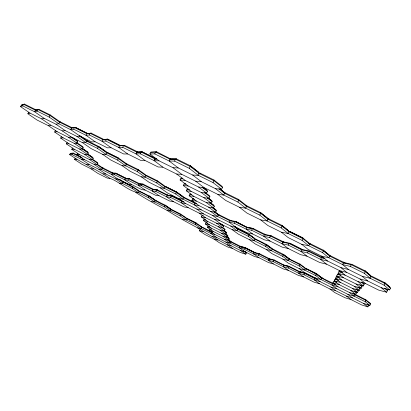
<?xml version="1.0" encoding="UTF-8"?>
<svg xmlns="http://www.w3.org/2000/svg" width="411" height="411" viewBox="0 0 411 411"><rect width="100%" height="100%" fill="white"/><g stroke="black" fill="none" stroke-linecap="round" stroke-linejoin="round"><path stroke-width="0.62" d="M365.744 299.732L370.157 303.164L370.532 304.027L369.869 305.378L363.427 303.4L352.54 297.934L346.427 296.084L335.746 290.716L329.941 288.99L319.46 283.718L313.942 282.105L303.657 276.932L298.422 275.427L288.317 270.34L283.343 268.938L273.423 263.939L268.702 262.634L258.951 257.723L254.466 256.51L244.884 251.681L239.577 247.961L240.199 246.22L231.136 241.658L230.571 241.915L229.949 243.112L225.839 242.079L216.381 237.306L210.822 233.474L201.323 228.686L195.574 224.73L186.034 219.926L180.09 215.857L170.503 211.028L164.354 206.836L154.731 201.996L148.371 197.676L138.707 192.816L132.131 188.372L122.427 183.491L115.635 178.913L105.884 174.017L98.861 169.301L89.074 164.385L81.82 159.535L71.987 154.598L69.618 154.618L70.302 153.385L73.379 153.139L81.003 156.961M171.223 159.247L156.627 151.793L150.811 152.173L149.856 153.935L159.052 160.829L173.036 167.729L181.79 174.346L195.687 181.21L204.026 187.565L217.835 194.393L225.767 200.491L239.49 207.283L247.037 213.134L260.672 219.885L267.844 225.5L281.396 232.22L288.209 237.609L301.674 244.288L308.142 249.456L321.525 256.104L327.659 261.062L340.96 267.669L348.528 269.513L362.148 276.279L370.224 278.304L371.056 276.613L371.719 276.223L384.855 282.732L389.982 287.186L390.45 288.255L389.628 289.93L381.321 287.731L367.788 281.006L359.99 278.997L346.776 272.421L339.45 270.587L326.54 264.155L319.666 262.48L307.043 256.192L300.59 254.666L288.245 248.511L282.187 247.129L270.109 241.103L264.422 239.854L252.601 233.951L247.263 232.826L235.683 227.042L229.133 222.233L229.898 220.152L218.94 214.686L218.251 214.979L217.496 216.422L212.703 215.559L201.303 209.862L194.393 204.889L182.931 199.165L175.738 194.013L164.22 188.264L156.73 182.936L145.15 177.162L137.356 171.644L125.715 165.844L117.608 160.136L105.91 154.31L97.474 148.397L85.714 142.55L76.939 136.431L65.118 130.554L55.994 124.225L44.116 118.327L34.627 111.771L22.687 105.848L20.55 106.624L30.044 113.123L41.67 118.902L50.81 125.185L62.385 130.945L71.18 137.022L82.693 142.751L91.165 148.628L102.622 154.336L110.77 160.018L122.17 165.705L130.015 171.197L141.358 176.858L148.9 182.171L160.187 187.806L167.441 192.939L178.667 198.554L185.644 203.517L196.818 209.101L203.522 213.9L214.64 219.464L221.082 224.103L232.143 229.641L238.329 234.121L249.333 239.634L255.277 243.97L266.225 249.456L271.928 253.644L282.825 259.105L288.296 263.148L299.136 268.589L304.381 272.498L315.165 277.913L320.2 281.684L330.927 287.073L336.892 288.82L347.829 294.312L354.118 296.182L365.276 301.782L369.869 305.378M150.811 152.173L155.697 152.096L170.133 159.196L171.356 158.887L176.422 158.934L190.375 165.782L189.332 168.376L198.323 175.353L213.047 182.602L221.58 189.281L222.531 187.478L222.063 186.347L213.956 180.013M182.232 200.902L181.451 202.859L188.217 207.653L199.119 213.109L205.634 217.743L216.479 223.178L222.741 227.658L223.44 226.317L223.096 225.475L220.64 223.707M164.446 186.419L165.72 186.558L176.566 191.963L175.738 194.013M188.217 207.653L184.097 206.954L173.406 201.601L166.578 196.818L167.364 194.896L157.249 189.836L153.786 189.414L152.892 189.635L142.355 184.364L138.928 183.989L128.592 178.811L125.396 178.518L115.25 173.432L112.275 173.211L102.308 168.212L89.701 159.668L79.457 154.536L71.745 149.337L72.47 148.027M389.628 289.93L384.177 285.229L370.224 278.304L364.439 273.392L350.388 266.426L342.558 264.576L328.851 257.774L322.543 252.621L308.743 245.778L302.08 240.399L288.193 233.52L281.165 227.905L267.191 220.99L259.778 215.128L245.711 208.172L237.902 202.058L223.743 195.066L215.518 188.69L201.267 181.657L192.615 175.009L178.271 167.94L169.168 160.999L170.216 158.471M159.057 195.739L152.178 190.966L152.964 189.081L143.043 184.118L138.928 183.989L138.224 185.294L145.145 190.057L155.44 195.22L159.057 195.739L169.543 200.994L173.406 201.601M69.618 154.618C82.616 163.311 96.955 169.681 109.958 178.359C120.089 182.027 127.949 190.956 138.707 192.816L139.36 191.598L139.997 191.367L149.101 195.944L148.371 197.676M203.034 187.339L207.067 190.406L207.488 191.454L206.615 193.108L198.57 187.031L185.094 180.362L176.658 174.038L163.105 167.334L154.022 160.573L155.039 158.178L142.196 151.844L136.904 152.198L123.588 145.622L119.575 145.802L106.572 139.375L102.92 139.648L90.215 133.364L86.891 133.729L74.473 127.58L73.605 129.146L70.605 129.578L71.463 128.032L75.357 127.333L87.05 133.123L86.022 135.306L95.1 141.733L107.451 147.862L111.073 147.724L123.706 153.986L127.667 153.95L140.598 160.357L144.924 160.429L158.158 166.979L162.874 167.164M138.928 183.989L139.016 183.45L129.28 178.574L125.396 178.518L124.703 179.802L131.664 184.544L141.769 189.62L145.145 190.057M122.632 181.919L123.742 182.042L132.881 186.63L132.131 188.372M144.924 160.429L135.995 153.873L137.017 151.536L124.482 145.345L119.575 145.802L118.681 147.441L127.667 153.95M125.396 178.518L125.494 177.989L115.938 173.201L112.275 173.211L111.587 174.475C120.058 181.523 130.559 185.109 139.36 191.598C148.448 195.353 155.913 201.868 165.001 205.628C171.613 211.028 180.049 213.34 186.661 218.734C195.446 222.366 202.664 228.644 211.449 232.282L212.579 232.544M119.575 145.802L119.704 145.155L107.466 139.108L102.92 139.648L102.036 141.256L111.073 147.724M112.275 173.211L112.383 172.692L102.997 167.986L101.949 167.929M102.92 139.648L103.063 139.026L91.103 133.107L86.891 133.729M86.212 140.906L87.358 140.819L98.429 146.321L97.474 148.397M70.846 129.748L58.706 123.721L49.233 117.12L37.031 111.068L34.627 111.771L35.69 109.68L24.449 104.106L21.398 105.124L20.55 106.624M341.659 272.01L339.83 271.548L338.798 271.799L338.032 273.336L345.122 275.165L357.955 281.561L365.497 283.549L378.629 290.089L386.648 292.257L387.445 290.634L386.992 289.596L386.078 288.82M365.276 301.782L365.949 300.415L365.836 299.758L355.335 294.492L354.118 296.182L349.309 292.452L338.094 286.827L331.965 285.064L320.97 279.547L315.823 275.658L304.772 270.114L299.398 266.081L288.286 260.512L282.676 256.341L271.507 250.746L265.655 246.42L254.43 240.8L248.326 236.32L237.039 230.674L230.679 226.035L219.335 220.363L212.703 215.559M329.941 288.99L334.657 292.529L345.081 297.775L351.04 299.598L361.665 304.941L367.927 306.894L368.575 305.573L368.215 304.736M384.177 285.229L385.015 283.533L384.855 282.732M349.309 292.452L355.777 294.343L356.465 292.951L356.08 292.062M336.465 281.838L334.677 281.345L333.747 281.571L333.059 282.958L339.352 284.731L350.86 290.495L357.519 292.411L358.222 290.978L357.832 290.068M337.092 279.418L335.869 279.084L334.914 279.316L334.205 280.739L340.683 282.527L352.494 288.44L359.353 290.372L360.077 288.902L359.676 287.972L358.711 287.191M338.263 277.009L337.118 276.706L336.141 276.942L335.412 278.401L342.08 280.204L354.215 286.267L361.29 288.224L362.034 286.714L361.618 285.758L360.632 284.951M340.21 274.656L338.438 274.194L337.431 274.44L336.686 275.94L343.56 277.754L356.034 283.98L363.334 285.953L364.1 284.402L363.673 283.42L362.754 282.66M364.439 273.392L365.287 271.681L365.148 270.88L351.924 264.335L351.235 264.72L350.388 266.426M320.991 277.548L332.561 283.076L332.643 283.713L331.965 285.064L336.892 288.82M321.525 256.104L328.851 257.774L329.689 256.104L330.382 255.734L343.283 262.131L343.396 262.901L342.558 264.576L348.528 269.513M193.607 198.724L192.615 198.97L191.839 200.44L198.96 205.603L210.663 211.444L217.496 216.422L229.133 222.233L234.255 223.214L246.143 229.143L251.609 230.242L263.754 236.299L269.59 237.532L282.008 243.718L288.234 245.084L300.929 251.409L307.577 252.924L308.378 251.332L309.062 250.982L321.289 257.06L321.371 257.789L320.57 259.387L326.54 264.155M315.823 275.658L316.444 273.659L306.036 268.445L305.455 268.758L304.772 270.114L299.136 268.589M227.576 239.819L230.571 241.915L240.199 246.759L244.54 247.864L254.332 252.791L258.915 253.988L268.881 259.002L273.716 260.291L283.862 265.393L288.959 266.78L299.295 271.974L300.148 271.763L305.219 273.171L315.134 278.149L314.543 280.061L319.46 283.718M322.209 277.887L321.643 278.201L320.97 279.547L315.165 277.913M211.46 229.626L209.728 229.24L209.091 230.458L214.783 234.409L224.452 239.274L229.949 243.112L239.577 247.961L243.913 249.076L253.705 254.008L258.283 255.221L268.249 260.235L273.074 261.54L283.225 266.647L288.311 268.054L298.648 273.253L304.012 274.764L304.664 273.469L305.219 273.171M322.543 252.621L323.39 250.931L323.303 250.16L310.315 243.728L309.596 244.093L308.743 245.778L301.674 244.288M288.234 245.084L289.025 243.528L289.709 243.189L301.664 249.133L301.725 249.842L300.929 251.409L307.043 256.192M299.398 266.081L300.04 264.078L288.43 258.55M288.317 270.34L283.225 266.647L283.862 265.393L284.705 265.182L289.514 266.492L299.244 271.378L298.648 273.253L303.657 276.932M282.676 256.341L283.343 254.327L272.827 249.066L272.21 249.369L271.507 250.746L266.225 249.456M289.575 258.843L288.979 259.146L288.286 260.512L282.825 259.105M302.08 240.399L302.948 238.693L302.881 237.928L289.806 231.465L289.061 231.819L288.193 233.52L281.396 232.22M288.311 268.054L288.959 266.78L289.514 266.492M258.283 255.221L258.915 253.988L259.475 253.71L268.861 258.432L268.249 260.235L273.423 263.939M213.864 211.768L218.251 214.979L229.888 220.784L235.02 221.74L246.908 227.668L252.38 228.747L264.53 234.799L270.371 236.001L271.06 235.678L282.747 241.493L282.789 242.182L282.008 243.718L288.245 248.511M273.074 261.54L273.716 260.291L274.271 260.009L284.787 265.511M269.59 237.532L270.371 236.001L282.789 242.182L289.025 243.528L301.725 249.842L308.378 251.332L321.371 257.789L324.921 258.617M265.655 246.42L266.343 244.401L255.776 239.115L255.144 239.413L254.43 240.8L249.333 239.634M281.165 227.905L282.049 226.184L282.003 225.423L268.845 218.924L267.612 218.724M135.604 192.369C145.787 198.898 156.375 204.719 167.066 210.375C176.925 216.72 187.21 222.336 197.578 227.828C207.129 234.003 217.121 239.428 227.17 244.761C232.842 248.789 238.981 252.58 245.814 254.168L246.415 253.006L246.117 252.267L244.54 251.188M268.845 218.924L268.075 219.274L267.191 220.99L260.672 219.885M240.199 246.759L241 246.559L245.1 247.597L254.322 252.236L253.705 254.008L258.951 257.723M252.601 233.951L246.143 229.143L246.908 227.668L247.9 227.422L253.068 228.434L264.504 234.126L263.754 236.299L270.109 241.103M248.326 236.32L249.04 234.291L238.416 228.984L237.764 229.276L237.039 230.674L232.143 229.641M251.609 230.242L252.38 228.747L253.068 228.434M259.778 215.128L260.677 213.391L260.656 212.636L247.412 206.101L246.61 206.44L245.711 208.172L239.49 207.283M243.913 249.076L244.54 247.864L245.1 247.597M234.255 223.214L235.02 221.74L235.709 221.442L247.91 227.776M209.687 226.44L207.93 226.06L207.278 227.304L213.119 231.372L223.003 236.346L227.268 237.353L227.915 236.104L227.596 235.313L225.618 233.91M224.452 239.274L228.639 240.296L229.271 239.074L228.963 238.298L227.031 236.942M237.902 202.058L238.817 199.561L225.49 192.985L224.247 192.851M204.95 219.027L204.077 219.243L203.394 220.543L209.553 224.879L219.895 230.073L224.319 231.044L225.002 229.739L224.668 228.912L222.464 227.365M207.838 223.101L206.05 222.731L205.382 224L211.377 228.203L221.483 233.284L225.829 234.275L226.492 232.996L226.168 232.184L224.021 230.689M225.49 192.985L224.658 193.319L223.743 195.066L217.835 194.393M210.663 211.444L215.554 212.266L216.33 210.786L215.955 209.851L212.389 207.216M185.197 183.666L184.118 183.938L183.27 185.536L191.125 191.341L203.83 197.65L209.05 198.328L209.898 196.715L209.487 195.703L205.104 192.389M195.574 224.73L196.237 223.009L187.252 218.488L186.661 218.734L186.034 219.926L182.438 219.166M224.319 231.044L218.226 226.708L207.637 221.401L201.308 216.916L202.007 215.585L202.906 215.364M188.161 188.973L187.113 189.235L186.291 190.786L193.884 196.366L206.24 202.51L211.341 203.24L212.163 201.678L211.768 200.691L208.233 198.04M232.415 248.383L228.444 247.335L219.371 242.752L214.074 239.125L204.961 234.527L199.489 230.797L200.095 229.646M214.783 234.409L210.822 233.474L211.47 231.753L202.52 227.252L201.945 227.499L201.323 228.686L197.578 227.828M190.961 193.982L189.944 194.239L189.142 195.749L196.494 201.107L208.511 207.098L213.509 207.879L214.306 206.358L213.92 205.397L210.499 202.854M213.047 182.602L214.044 180.018L200.188 173.206L198.981 173.139M198.96 205.603L194.393 204.889L195.194 202.839L184.4 197.46L183.691 197.737L182.931 199.165L178.667 198.554M200.188 173.206L199.289 173.534L198.323 175.353L192.615 175.009M180.09 215.857L180.773 214.126L171.747 209.589L171.14 209.831L170.503 211.028L167.066 210.375M164.354 206.836L165.058 205.104L155.995 200.553L155.373 200.784L154.731 201.996L151.459 201.441M77.607 153.277L76.903 154.557L84.378 159.576L94.391 164.6L101.62 169.471L111.587 174.475L114.551 174.711L124.703 179.802L127.888 180.11L138.224 185.294L141.641 185.685L152.178 190.966L155.836 191.439L166.578 196.818L170.498 197.378L171.228 196.011L171.916 195.749L181.657 200.614M209.05 198.328L201.282 192.502L188.202 186.019L180.064 179.961L180.943 178.312L182.052 178.035M149.856 153.935L154.731 153.894L169.168 160.999L174.511 161.091L175.492 159.252L176.422 158.934M165.72 186.558L164.986 186.825L164.22 188.264L160.187 187.806M156.73 182.936L157.588 180.876L146.686 175.446L145.489 175.358M155.836 191.439L156.56 190.093L157.249 189.836M154.731 153.894L155.697 152.096L156.627 151.793M146.686 175.446L145.931 175.713L145.15 177.162L141.358 176.858M156.339 158.744L155.178 159.042L154.259 160.752L159.052 160.829M141.641 185.685L142.355 184.364L143.043 184.118M123.742 182.042L123.089 182.268L122.427 183.491L119.498 183.157M73.605 129.146L86.022 135.306L89.331 134.962L102.036 141.256L105.678 141.009L118.681 147.441L122.678 147.292L135.995 153.873L140.377 153.837L141.297 152.132L142.196 151.844M127.888 180.11L128.592 178.811L129.28 178.574M137.356 171.644L138.245 169.579L127.287 164.128L126.167 164.092M114.551 174.711L115.25 173.432L115.938 173.201M127.287 164.128L126.511 164.385L125.715 165.844L122.17 165.705M122.678 147.292L123.588 145.622L124.482 145.345M117.608 160.136L118.527 158.065L107.512 152.584L106.269 152.604M105.678 141.009L106.572 139.375L107.466 139.108M92.475 159.18L97.551 162.607L97.859 163.419L97.15 164.708L94.391 164.6M107.512 152.584L106.711 152.835L105.91 154.31L102.622 154.336M102.997 167.986L102.308 168.212L101.62 169.471L98.861 169.301M82.493 148.51L87.969 152.265L88.288 153.113L87.543 154.464L84.774 154.49L74.293 149.244L66.33 143.86L67.075 142.514M89.701 159.668L92.465 159.715L93.189 158.394L92.881 157.562L87.713 154.038M55.434 130.626L54.648 132.034L63.16 137.839L74.16 143.331L76.924 143.141L77.71 141.723L77.376 140.834L72.382 137.382M71.987 154.598L72.675 153.349L73.379 153.139M109.958 178.359L107.22 178.091L97.844 173.37L91.001 168.823L81.578 164.087L74.519 159.411L75.182 158.204M89.331 134.962L90.215 133.364L91.103 133.107M87.358 140.819L86.531 141.065L85.714 142.55L82.693 142.751M61.403 136.724L60.638 138.096L68.868 143.686L79.606 149.049L82.37 148.952L83.135 147.564L82.811 146.696L77.078 142.781M22.687 105.848L23.545 104.327L35.485 110.246L37.899 109.516L50.106 115.563L59.564 122.185L71.704 128.201L71.874 127.61L60.443 121.949L59.564 122.185L58.706 123.721L55.994 124.225M49.233 117.12L50.296 114.977L38.809 109.285L37.899 109.516L37.031 111.068M76.924 143.141L68.431 137.3L57.15 131.684L48.334 125.648L37 120.002L27.856 113.765L28.672 112.306M24.449 104.106L21.398 105.124M22.579 104.944L24.588 104.204M38.809 109.285L35.485 110.246M37.257 109.896L38.947 109.383M27.856 113.765L30.044 113.123M74.473 127.58L75.357 127.333M152.892 189.635L156.56 190.093L167.298 195.466L168.207 195.235L172.019 195.816M229.888 220.784L230.864 220.543L235.806 221.508L247.818 227.751M264.53 234.799L265.542 234.547L271.152 235.75M282.789 242.182L283.821 241.93L289.801 243.261L302.619 249.888M254.332 252.791L255.149 252.59L259.552 253.767M301.725 249.842L302.779 249.585L309.149 251.054M268.881 259.002L269.714 258.796L274.348 260.06M321.371 257.789L322.445 257.527L324.274 257.949M218.863 188.803L224.658 193.319L238.817 200.306L246.61 206.44L260.677 213.391L268.075 219.274L282.049 226.184L289.061 231.819L302.948 238.693L309.596 244.093L323.39 250.931L329.689 256.104L343.396 262.901L344.526 262.624L352.011 264.407M299.295 271.974L304.664 273.469L315.196 278.761L316.064 278.545M234.342 226.769C240.707 231.917 249.128 233.695 255.144 239.413C265.285 243.41 273.243 250.951 283.379 254.959C289.853 260.995 298.982 262.732 305.455 268.758C315.216 272.621 322.887 279.845 332.643 283.713L333.547 283.492M41.67 118.902L44.116 118.327M59.41 122.149L60.443 121.949M59.559 122.237L60.581 122.041M48.334 125.648L50.81 125.185M71.463 128.032L75.49 127.431L88.052 133.837M54.648 132.034L57.15 131.684M62.385 130.945L65.118 130.554M89.999 133.339L91.237 133.205M60.638 138.096L63.16 137.839M68.431 137.3L71.18 137.022M76.939 136.431L79.95 136.123L70.605 129.578M104.189 139.463L107.6 139.206L120.629 145.874M86.351 140.994L87.481 140.906M95.1 141.733L91.792 141.959L79.713 135.959M66.33 143.86L68.868 143.686M120.875 145.612L124.615 145.443M71.745 149.337L74.293 149.244M138.23 152.008L142.324 151.942L155.995 158.944L155.039 158.178M71.273 153.241L73.482 153.211M106.408 152.692L107.636 152.671L118.481 158.06L126.156 163.465L126.511 164.385L138.147 170.18L145.931 175.713L157.511 181.482L164.986 186.825L176.509 192.569L183.691 197.737L195.153 203.455L196.869 203.712M136.904 152.198L141.297 152.132L154.942 158.862M70.302 153.385L72.675 153.349L82.508 158.281L81.82 159.535L84.378 159.576M76.903 154.557L79.457 154.536M171.567 158.99L176.555 159.036M155.178 159.042L156.981 159.057M170.133 159.196L175.492 159.252L190.314 166.532L199.289 173.534L214.013 180.773L222.531 187.478M74.519 159.411L76.893 159.453M125.745 164.153L126.85 164.189M86.51 164.282L89.074 164.385M173.036 167.729L178.271 167.94M102.067 168.001L103.099 168.053M198.534 173.206L200.311 173.303M91.001 168.823L93.554 168.978M176.658 174.038L181.79 174.346M113.272 173.067L116.041 173.267L126.439 178.662M145.617 175.44L146.799 175.528M180.943 178.312L182.833 178.456M103.135 173.796L105.884 174.017M180.064 179.961L185.094 180.362M195.687 181.21L201.267 181.657M126.408 178.369L128.787 178.59M184.118 183.938L185.972 184.107M115.635 178.913L118.579 179.201L128.504 184.185L131.664 184.544M183.27 185.536L188.202 186.019M198.57 187.031L204.026 187.565M215.518 188.69L221.58 189.281M122.745 181.986L123.839 182.104M139.961 183.845L143.146 184.185M164.575 186.496L165.828 186.63L176.504 191.952L183.332 196.833L183.691 197.737M187.113 189.235L189.538 189.497M186.291 190.786L191.125 191.341M201.282 192.502L206.615 193.108M153.935 189.486L157.351 189.908M189.944 194.239L191.726 194.46M189.142 195.749L193.884 196.366M182.037 196.597L183.167 196.751L176.504 191.952M138.82 191.207L140.089 191.434M183.249 197.301L184.4 197.46M245.783 205.947L247.52 206.188M167.298 195.466L171.228 196.011L182.181 201.488L183.979 201.76M192.615 198.97L194.367 199.212M191.839 200.44L196.494 201.107M185.644 203.517L181.451 202.859L170.498 197.378M154.865 200.414L156.088 200.614M267.129 218.709L268.948 219.006M196.818 209.101L201.303 209.862M217.362 214.465L219.037 214.758M199.119 213.109L203.522 213.9M169.764 208.87L170.842 209.071L171.14 209.831M170.123 209.286L171.834 209.651M288.64 231.244L289.909 231.542L302.779 237.907L309.144 243.029L309.596 244.093M202.007 215.585L203.245 215.816M201.308 216.916L205.634 217.743M214.64 219.464L219.335 220.363M248.074 227.509L253.166 228.506M204.077 219.243L205.295 219.484M203.394 220.543L207.637 221.401M216.479 223.178L221.082 224.103M230.679 226.035L235.683 227.042M221.878 225.223L223.096 225.475M236.248 228.156L237.404 228.393L237.764 229.276M186.121 218.256L196.186 222.998L201.647 226.749L201.945 227.499M236.679 228.624L238.508 229.05M308.615 243.44L310.408 243.805M205.382 224L209.553 224.879M218.226 226.708L222.741 227.658M207.278 227.304L211.377 228.203M224.997 231.927L226.168 232.184M201.339 226.985L202.602 227.309M254.573 238.848L255.863 239.176M329.226 255.478L330.47 255.806M209.091 230.458L213.119 231.372M226.446 235.051L227.596 235.313M343.396 262.901L351.235 264.72L365.287 271.681L371.056 276.613L385.015 283.533L390.45 288.255M199.489 230.797L203.183 231.665M327.659 261.062L320.57 259.387L307.577 252.924M227.709 237.964L228.819 238.231L227.252 237.126M271.579 248.768L272.909 249.128M212.487 236.361L216.381 237.306M229.04 240.82L230.129 241.087M229.158 240.887L230.268 241.154L230.571 241.915M230.026 241.38L231.213 241.709M370.542 275.93L371.801 276.29M214.074 239.125L217.907 240.086M288.527 258.617L289.657 258.899M340.015 271.635L341.212 271.938M338.798 271.799L342.938 272.853M227.17 244.761L231.208 245.804L240.63 250.556L245.814 254.168M337.431 274.44L340.873 275.339M240.63 250.556L244.884 251.681M304.947 268.193L316.357 273.639L321.125 277.266M336.141 276.942L339.784 277.918M284.854 265.259L289.585 266.544M334.914 279.316L338.453 280.281M300.297 271.841L305.291 273.228M321.083 277.61L322.281 277.939M333.747 281.571L336.614 282.372M315.196 278.761L318.027 279.562M332.643 283.713L335.71 284.587M320.2 281.684L314.543 280.061L304.012 274.764M354.148 294.142L355.402 294.548M174.511 161.091L189.332 168.376M140.377 153.837L154.022 160.573M79.313 136.01L86.531 141.065L98.291 146.907L106.711 152.835L118.414 158.656L126.511 164.385M352.869 293.326L354.791 294.821L365.949 300.415L370.532 304.027M97.227 164.205L102.01 167.421L102.308 168.212M120.033 179.648L122.797 181.498L123.089 182.268M112.337 172.687L113.395 173.38M132.835 186.625L139.067 190.832L139.36 191.598M84.774 154.49L92.465 159.715M92.398 159.709L97.859 163.419M79.606 149.049L93.189 158.394M74.16 143.331L82.37 148.952M81.414 148.407L88.288 153.113M149.101 195.944L155.081 200.023L155.373 200.784M87.641 154.017L92.727 157.49M149.049 195.934L154.942 199.957M76.472 142.987L83.135 147.564M125.494 177.989L126.501 178.677M170.842 209.071L165.058 205.104L170.704 209.004M82.56 148.587L87.815 152.188M180.722 214.121L186.363 217.979L186.661 218.734M70.723 136.899L77.71 141.723M35.654 109.691L36.738 110.41M225.839 242.079L231.208 245.804M152.913 189.075L153.961 189.774M50.26 114.988L59.21 121.224L59.564 122.185M79.991 135.794L86.182 140.136L86.531 141.065M228.09 239.659L230.268 241.154M223.003 236.346L228.639 240.296M243.307 250.828L246.415 253.006M98.429 146.321L106.362 151.911L106.711 152.835M167.364 194.896L168.351 195.59M240.199 246.22L241.195 246.924M98.378 146.326L106.192 151.829M167.308 194.891L168.279 195.574M240.137 246.204L241.118 246.893M221.483 233.284L227.268 237.353M226.204 236.916L229.271 239.074M224.55 233.72L227.915 236.104M242.125 247.324L241.144 246.631L245.177 247.653L255.308 252.94M219.895 230.073L225.829 234.275M138.194 169.579L145.576 174.798L145.931 175.713M223.034 230.54L226.492 232.996M157.531 180.871L164.631 185.921L164.986 186.825M221.452 227.201L225.002 229.739M219.269 223.322L223.44 226.317M268.861 258.432L269.832 259.136M221.976 224.699L222.942 225.392M268.794 258.416L269.75 259.105M208.511 207.098L215.554 212.266M214.917 211.891L217.881 214.064L218.251 214.979M234.912 226.564L237.404 228.393M215.282 212.199L217.717 213.982M235.277 226.872L237.245 228.311M211.814 207.452L216.33 210.786M206.24 202.51L213.509 207.879M137.017 151.536L138.004 152.265M229.898 220.152L230.925 220.913M249.04 234.291L254.784 238.534L255.144 239.413M299.244 271.378L300.657 272.426M136.955 151.536L137.988 152.301M213.273 207.909L215.78 209.764M229.826 220.137L230.838 220.887M248.968 234.275L254.62 238.452M209.466 202.767L214.306 206.358M203.83 197.65L211.341 203.24M266.343 244.401L271.851 248.496L272.21 249.369M210.858 203.162L213.741 205.31M266.266 244.381L271.692 248.414M283.343 254.327L288.62 258.283L288.979 259.146M315.134 278.149L316.059 278.843M209.101 198.739L211.583 200.599M283.261 254.306L288.46 258.2M315.052 278.129L316.064 278.884M207.165 197.938L212.163 201.678M330.927 287.073L335.746 290.716M299.958 264.057L305.096 267.895L305.455 268.758M204.565 192.697L209.898 196.715M203.399 187.668L206.872 190.314M264.422 234.111L265.403 234.856M201.971 187.257L207.488 191.454M346.427 296.084L351.04 299.598M264.504 234.126L265.501 234.887M316.444 273.659L321.284 277.343L321.643 278.201M333.059 282.958L338.094 286.827M347.829 294.312L352.54 297.934M332.561 283.076L333.491 283.785M170.139 158.471L171.13 159.232M332.473 283.051L333.491 283.831M282.747 241.493L283.724 242.254M282.66 241.478L283.621 242.223M334.205 280.739L339.352 284.731M363.427 303.4L367.927 306.894M190.375 165.782L198.826 172.389L199.289 173.534M219.859 188.824L224.211 192.22L224.658 193.319M190.288 165.782L198.616 172.286M220.198 189.147L224.005 192.122M367.08 304.407L368.575 305.573M335.412 278.401L340.683 282.527M350.86 290.495L355.777 294.343M354.015 291.019L356.465 292.951M238.729 199.551L246.158 205.351L246.61 206.44M336.686 275.94L342.08 280.204M352.494 288.44L357.519 292.411M355.721 288.984L358.222 290.978M260.656 212.636L267.623 218.19L268.075 219.274M260.559 212.626L267.422 218.092M338.032 273.336L343.56 277.754M354.215 286.267L359.353 290.372M357.75 287.032L360.077 288.902M282.003 225.423L288.609 230.746L289.061 231.819M321.289 257.06L322.224 257.815M281.905 225.408L288.409 230.648M321.186 257.039L322.111 257.779M339.45 270.587L345.122 275.165M356.034 283.98L361.29 288.224M359.651 284.777L362.034 286.714M340.96 267.669L346.776 272.421M357.955 281.561L363.334 285.953M361.171 281.997L364.1 284.402M323.303 250.16L329.232 255.046L329.689 256.104M323.195 250.14L329.036 254.948M359.99 278.997L365.497 283.549M343.283 262.131L344.218 262.906M343.175 262.105L344.094 262.87M344.526 262.624L345.456 263.405M362.148 276.279L367.788 281.006M381.321 287.731L386.648 292.257M365.148 270.88L370.588 275.54L371.056 276.613M365.03 270.854L370.388 275.442M384.547 288.152L387.445 290.634M384.732 282.701L389.782 287.089M354.421 293.957L354.791 294.821M283.826 264.812L283.862 265.393M246.898 227.016L246.908 227.668"/></g></svg>
